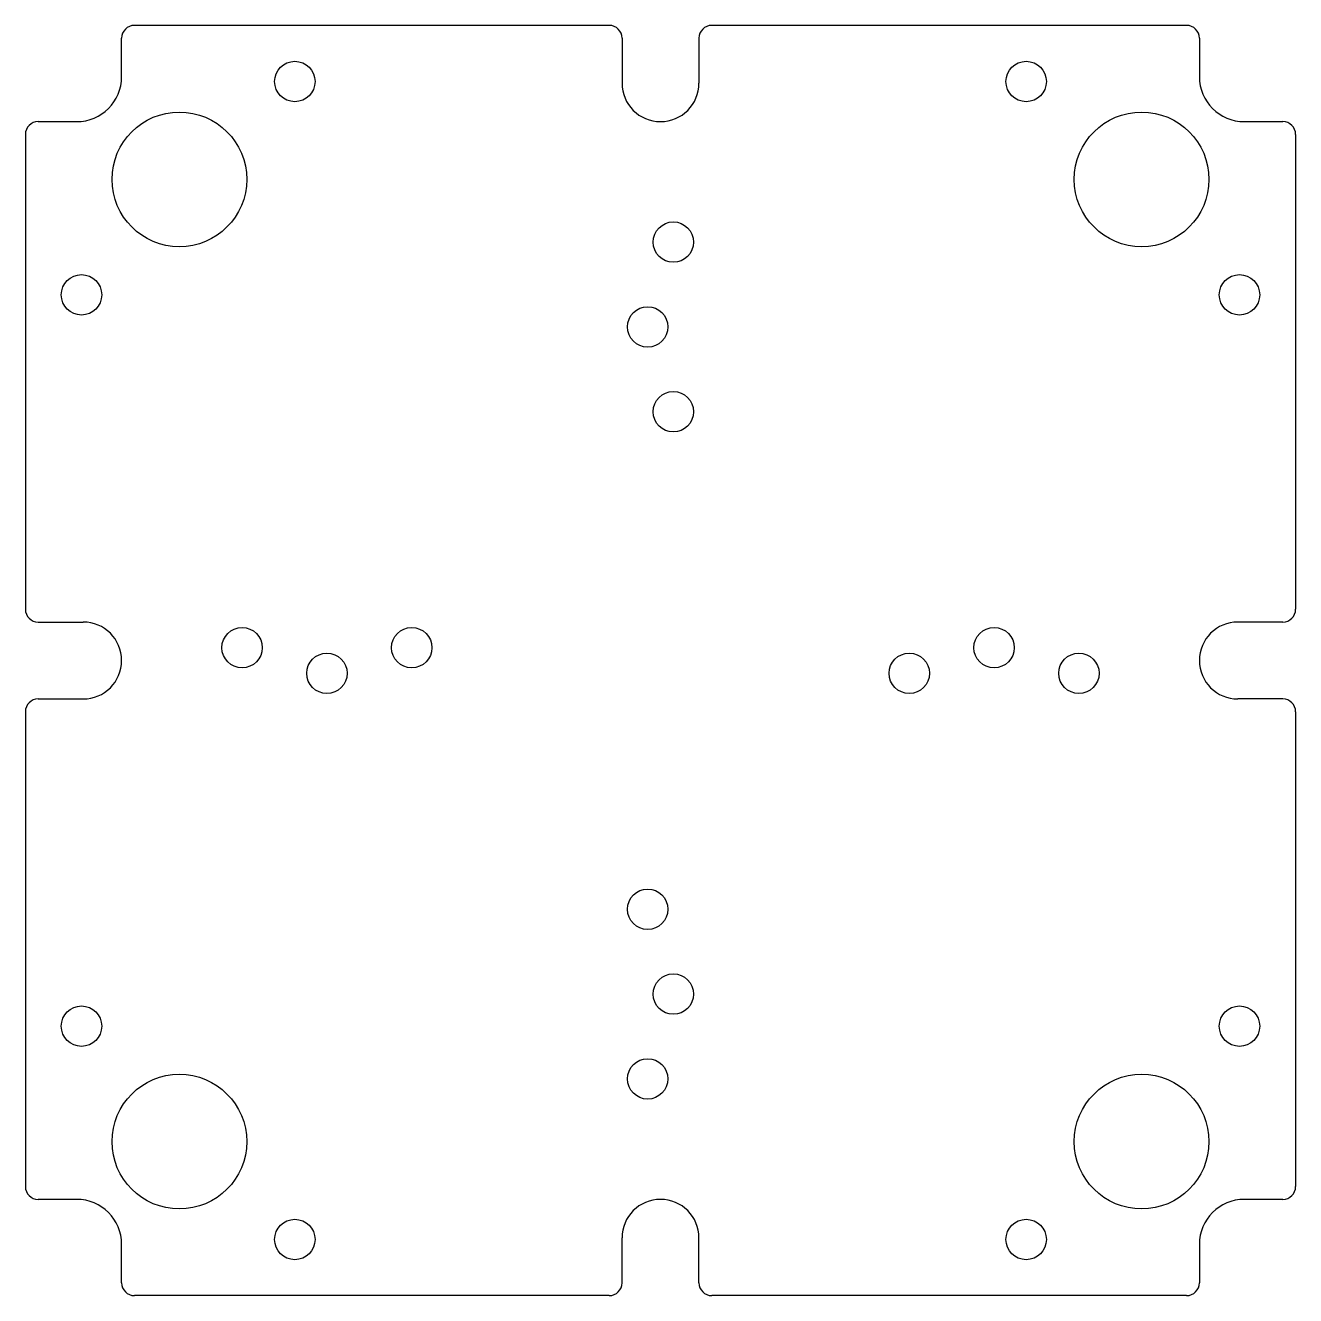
# Model space of a CAD drawing. Extents: x -49.5 to 49.5, y -49.5 to 49.5.
import ezdxf

# ---------------------------------------------------------------- set-up
doc = ezdxf.new("R2010")
doc.units = 0
doc.layers.add('MODELSKETCH_VISIBLE', color=7, linetype='CONTINUOUS')

msp = doc.modelspace()

# ---------------------------------------------------------------- linework, layer by layer
at = {"layer": 'MODELSKETCH_VISIBLE'}
for p, q in [((-4, 49.5), (-41, 49.5)), ((41, 49.5), (4, 49.5)), ((-42, 45.5), (-42, 48.5)), ((-3, 48.5), (-3, 45)), ((3, 48.5), (3, 45)), ((42, 48.5), (42, 45.5)), ((-48.5, 42), (-45.5, 42)), ((45.5, 42), (48.5, 42)), ((-49.5, 41), (-49.5, 4)), ((49.5, 41), (49.5, 4)), ((-48.5, 3), (-45, 3)), ((48.5, 3), (45, 3)), ((-48.5, -3), (-45, -3)), ((48.5, -3), (45, -3)), ((-49.5, -4), (-49.5, -41)), ((49.5, -4), (49.5, -41)), ((-45.5, -42), (-48.5, -42)), ((48.5, -42), (45.5, -42)), ((-42, -48.5), (-42, -45.5)), ((-3, -48.5), (-3, -45)), ((3, -48.5), (3, -45)), ((42, -45.5), (42, -48.5)), ((-4, -49.5), (-41, -49.5)), ((41, -49.5), (4, -49.5))]:
    msp.add_line(p, q, dxfattribs=at)
for centre, radius in [((-28.5, 45.125), 1.575), ((28.5, 45.125), 1.575), ((-37.5, 37.5), 5.25), ((37.5, 37.5), 5.25), ((1, 32.61), 1.575), ((-45.125, 28.5), 1.575), ((45.125, 28.5), 1.575), ((-1, 26), 1.575), ((1, 19.39), 1.575), ((-32.61, 1), 1.575), ((-19.39, 1), 1.575), ((26, 1), 1.575), ((-26, -1), 1.575), ((19.39, -1), 1.575), ((32.61, -1), 1.575), ((-1, -19.39), 1.575), ((1, -26), 1.575), ((-45.125, -28.5), 1.575), ((45.125, -28.5), 1.575), ((-1, -32.61), 1.575), ((-37.5, -37.5), 5.25), ((37.5, -37.5), 5.25), ((-28.5, -45.125), 1.575), ((28.5, -45.125), 1.575)]:
    msp.add_circle(centre, radius, dxfattribs=at)
for centre, radius, start, end in [((-41, 48.5), 1, 90, 180), ((-4, 48.5), 1, 0, 90), ((4, 48.5), 1, 90, 180), ((41, 48.5), 1, 0, 90), ((-45.5, 45.5), 3.5, 270, 0), ((0, 45), 3, 180, 0), ((45.5, 45.5), 3.5, 180, 270), ((-48.5, 41), 1, 90, 180), ((48.5, 41), 1, 0, 90), ((-48.5, 4), 1, 180, 270), ((48.5, 4), 1, 270, 0), ((-45, 0), 3, 270, 90), ((45, 0), 3, 90, 270), ((-48.5, -4), 1, 90, 180), ((48.5, -4), 1, 0, 90), ((-48.5, -41), 1, 180, 270), ((48.5, -41), 1, 270, 0), ((-45.5, -45.5), 3.5, 0, 90), ((0, -45), 3, 0, 180), ((45.5, -45.5), 3.5, 90, 180), ((-41, -48.5), 1, 180, 270), ((-4, -48.5), 1, 270, 0), ((4, -48.5), 1, 180, 270), ((41, -48.5), 1, 270, 0)]:
    msp.add_arc(centre, radius, start, end, dxfattribs=at)

doc.saveas('drawing.dxf')
